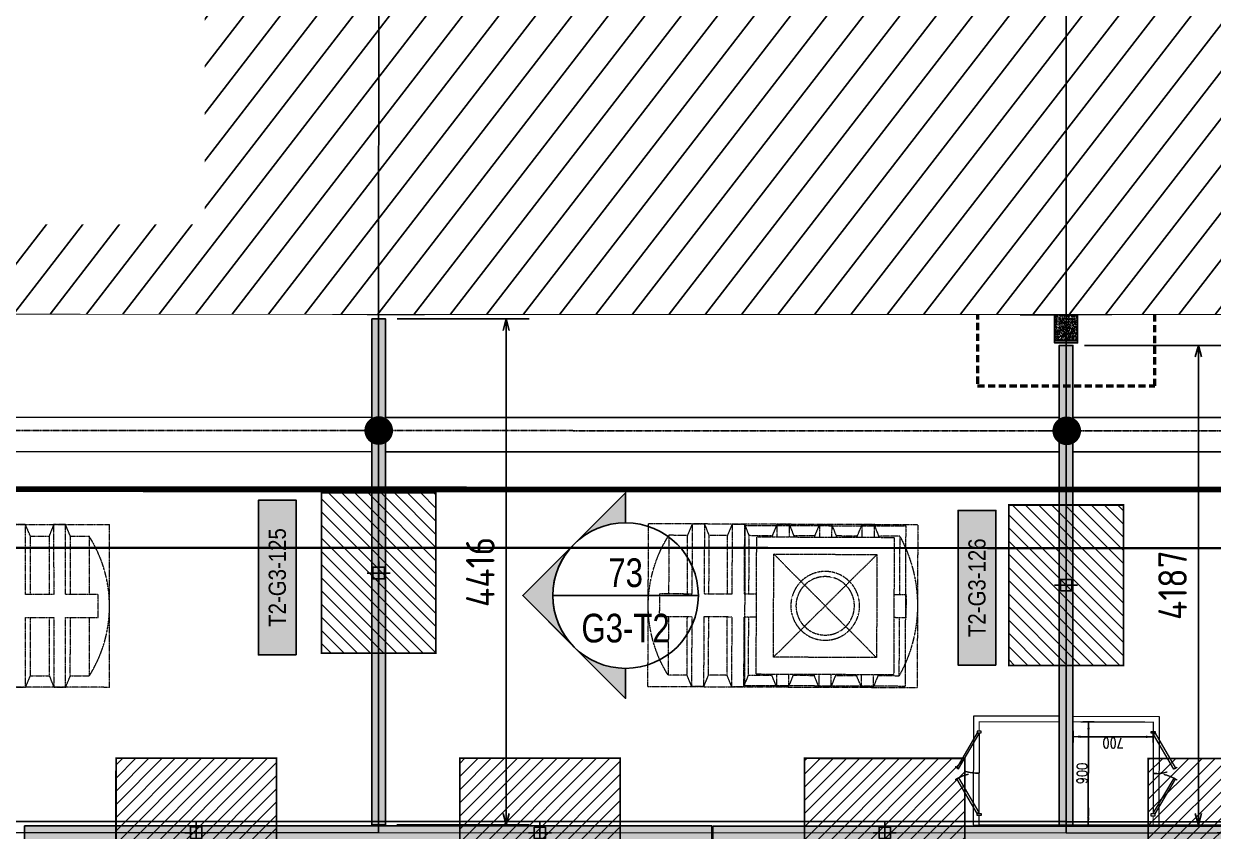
# Model space of a CAD drawing. Header units: centimetres. Extents: x -6122352 to 7132207, y -1694241 to 1947892.
# Drawn here: x 231325 to 241707, y -108475 to -101427 of the extents above; entities that cross this region are included whole.
import ezdxf
from ezdxf.enums import TextEntityAlignment as Align
from ezdxf.xclip import XClip

# ---------------------------------------------------------------- set-up
doc = ezdxf.new("R2010")
doc.units = ezdxf.units.CM
doc.header["$MEASUREMENT"] = 0
doc.header["$XCLIPFRAME"] = 2
doc.header["$PDMODE"] = 66
doc.header["$PDSIZE"] = 100
for name, pattern in [('DASHED2', [0.375, 0.25, -0.125]), ('HIDDEN', [0.375, 0.25, -0.125]), ('LTH-4G-M-XR-GROUND FLOOR PLAN$0$HIDDEN2', [0.1875, 0.125, -0.0625]), ('XR-AR-END-SETTING OUT PLAN$0$23261-XR-AR-SI-GF$0$HIDDEN', [0.375, 0.25, -0.125])]:
    doc.linetypes.add(name, pattern=pattern)
for name, color, linetype in [('00-MI-DIM', 7, 'Continuous'), ('23585-XR-AR-BOUNDARY WALLS AND SETBACKS$0$setback', 7, 'XR-AR-END-SETTING OUT PLAN$0$23261-XR-AR-SI-GF$0$HIDDEN'), ('@MI-FOOTINGS', 7, 'Continuous'), ('@MI-REF LAYER', 7, 'Continuous'), ('@MI-TYPE-02', 6, 'Continuous'), ('A-GLASS HATCH', 7, 'Continuous'), ('B_TH_6', 7, 'Continuous'), ('CTECH-Text 2.5mm', 2, 'Continuous'), ('PANEL-TAGS', 7, 'Continuous'), ('VD-WS-WATER TANK', 7, 'Continuous'), ('XR-AR-MID-SETTING OUT FOR MASTER$0$23585-XR-AR-MID-GROUND FLOOR$0$A-Flor-Strs', 1, 'Continuous'), ('XR-AR-MID-SETTING OUT FOR MASTER$0$23585-XR-AR-MID-GROUND FLOOR$0$GS-HATCH-FLOOR TILE', 251, 'Continuous')]:
    doc.layers.add(name, color=color, linetype=linetype)
doc.layers.add('08-Compound Wall-2', color=6, linetype='Continuous', lineweight=25, true_color=0xff00ff)
for name, color, linetype, lineweight in [('23585-XR-AR-DAMAC PLOT LIMITS$0$1-Mid units', 41, 'Continuous', 5), ('@ Foundations', 4, 'DASHED2', 50), ('A-ANNO-TEXT', 3, 'Continuous', 25), ('LTH-4G-M-XR-GROUND FLOOR PLAN$0$1717 X Water Tank Location_5B$0$00 Line 2', 6, 'Continuous', 13), ('XR-AR-MID-SETTING OUT FOR MASTER$0$23585-XR-AR-MID-GROUND FLOOR$0$$A-GLAZ-WNDO', 232, 'Continuous', 9), ('XR-AR-MID-SETTING OUT FOR MASTER$0$23585-XR-AR-MID-GROUND FLOOR$0$A-GLAZ-SILL', 8, 'Continuous', 5), ('XR-AR-MID-SETTING OUT FOR MASTER$0$23585-XR-AR-MID-GROUND FLOOR$0$A-GLAZ-WNDO', 232, 'Continuous', 9), ('XR-AR-MID-SETTING OUT FOR MASTER$0$23585-XR-AR-MID-GROUND FLOOR$0$A-WALL', 7, 'Continuous', 30), ('XR-AR-MID-SETTING OUT FOR MASTER$0$23585-XR-AR-MID-GROUND FLOOR$0$S-COLS', 51, 'Continuous', 40)]:
    doc.layers.add(name, color=color, linetype=linetype, lineweight=lineweight)
doc.layers.add('LTH-4G-M-XR-GROUND FLOOR PLAN$0$PDF_Geometry', color=7, linetype='Continuous', true_color=0xcccccc)
doc.styles.add('Arial Narrow', font='ARIALN.TTF', dxfattribs={"width": 0.95, "height": 500})
doc.styles.add('DIMTEXT', font='romans.shx', dxfattribs={"width": 0.8})
doc.styles.add('PANELTAG_STYLE', font='arial.ttf')
doc.styles.add('Schueco-BEMSTIL', font='isocpeur.ttf', dxfattribs={"width": 0.9})
doc.dimstyles.new('DIM-25', dxfattribs={"dimscale": 25, "dimtxt": 2.5, "dimasz": 2.5, "dimexe": 1.25, "dimexo": 0.625, "dimgap": 1, "dimtad": 1, "dimdec": 0, "dimdsep": 46, "dimtxsty": 'DIMTEXT', "dimblk": 'AROW', "dimcen": 2.5, "dimse1": 1, "dimse2": 1, "dimclrd": 1, "dimclre": 1, "dimclrt": 2, "dimadec": 0, "dimazin": 0, "dimtfac": 1, "dimtdec": 0, "dimtmove": 0, "dimatfit": 3, "dimfxl": 1, "dimarcsym": 0})
doc.dimstyles.new('MI- JWC-TXT-2.5 MM', dxfattribs={"dimscale": 1.5, "dimtxt": 2.5, "dimasz": 1, "dimexe": 2, "dimexo": 1, "dimgap": 1, "dimtad": 1, "dimdec": 0, "dimdsep": 46, "dimtxsty": 'Schueco-BEMSTIL', "dimblk": 'OPEN30', "dimcen": 0, "dimdle": 2, "dimclrd": 140, "dimclre": 8, "dimclrt": 40, "dimadec": 0, "dimazin": 2, "dimtfac": 1, "dimtdec": 0, "dimtix": 1, "dimtmove": 2, "dimatfit": 3, "dimldrblk": 'OPEN', "dimfxl": 2, "dimlwd": -1, "dimlwe": -1, "dimarcsym": 0})
pattern_1 = [(45, (0, 0), (-57.45242597140699, 57.45242597140699), [])]

# ---------------------------------------------------------------- blocks, each defined once
blk = doc.blocks.new('23585-XR-AR-BOUNDARY WALLS AND SETBACKS')
at = {"layer": '08-Compound Wall-2'}
blk.add_lwpolyline([(496590.0186582093, 2768988.284828479), (496607.6401258906, 2768972.138787266), (496613.7539693442, 2768978.811455831), (496617.8073715794, 2768983.235058272), (496621.8607700586, 2768987.658856611), (496625.9143717182, 2768992.082658424), (496629.9677715798, 2768996.506258272), (496634.0211700581, 2769000.930056612), (496638.0745700577, 2769005.353856611), (496644.1196554032, 2769011.951394015), (496626.4977833913, 2769028.096843217)], dxfattribs=at)
at = {"layer": '23585-XR-AR-BOUNDARY WALLS AND SETBACKS$0$setback', "ltscale": 40, "const_width": 0.05}
blk.add_lwpolyline([(496625.7121300897, 2769025.019131922), (496621.5590258625, 2769020.486725447), (496617.5056491076, 2769016.062950816), (496613.4522491083, 2769011.639150815), (496609.3988491075, 2769007.215350816), (496605.3454491081, 2769002.791550815), (496601.2920491073, 2768998.367750816), (496597.238851193, 2768993.944153091), (496593.0837953825, 2768989.409605141), (496607.4610767625, 2768976.236118012), (496611.6157803537, 2768980.77057498), (496615.6692474207, 2768985.194248177), (496619.7226017814, 2768989.617998366), (496623.7762515889, 2768994.041852726), (496627.8296474217, 2768998.465448176), (496631.8830017802, 2769002.889198367), (496635.9364017802, 2769007.312998367), (496640.0898518692, 2769011.846026562), (496625.7121300897, 2769025.019131922)], dxfattribs=at)
blk = doc.blocks.new('A$C9d9485f6')
at = {"layer": 'A-ANNO-TEXT', "rotation": 312.4881850805905}
blk.add_blockref('23585-XR-AR-BOUNDARY WALLS AND SETBACKS', (-2377088.534775567, -1504219.252137818), dxfattribs=at)
blk = doc.blocks.new('23585-XR-AR-DAMAC PLOT LIMITS')
at = {"layer": '23585-XR-AR-DAMAC PLOT LIMITS$0$1-Mid units', "color": 251, "true_color": 0x636466}
for points in [[(496634.0948999999, 2769000.862500001), (496616.3997, 2769017.076300001), (496620.4530999996, 2769021.5001), (496638.1482999995, 2769005.2863)], [(496630.0415000003, 2768996.4387), (496612.3463000003, 2769012.6525), (496616.3997, 2769017.076300001), (496634.0948999999, 2769000.862500001)], [(496625.9880999997, 2768992.0151), (496608.2928999998, 2769008.228700001), (496612.3463000003, 2769012.6525), (496630.0415000003, 2768996.4387)]]:
    blk.add_lwpolyline(points, close=True, dxfattribs=at)
blk = doc.blocks.new('A$Cf093b529')
at = {"layer": 'A-ANNO-TEXT'}
blk.add_blockref('23585-XR-AR-DAMAC PLOT LIMITS', (-495391.9901121984, -2768603.441896566), dxfattribs=at)
blk = doc.blocks.new('XR-AR-MID-SETTING OUT FOR MASTER$0$23585-XR-AR-MID-GROUND FLOOR$0$945-4P-1-101-GROUND FLOOR PLAN$0$XR-MIDDLE-GROUND FLOOR PLAN$0$A$C446944C1')
at = {"layer": 'XR-AR-MID-SETTING OUT FOR MASTER$0$23585-XR-AR-MID-GROUND FLOOR$0$A-GLAZ-SILL', "color": 252}
blk.add_line((-2.733431756496429e-07, -4.737777635455132e-05), (5.199999726377428, -4.737754352390766e-05), dxfattribs=at)
for points in [[(2.208076124545187, -0.02284434624016285), (2.208076124545187, -0.1242443462833762), (2.093846930889413, -0.07354434626176953), (2.208076124545187, -0.02284434624016285)], [(2.991923328721896, -0.02284434624016285), (2.991923328721896, -0.1242443462833762), (3.106152522144839, -0.07354434579610825), (2.991923328721896, -0.02284434624016285)]]:
    blk.add_lwpolyline(points, dxfattribs=at)
at = {"layer": 'XR-AR-MID-SETTING OUT FOR MASTER$0$23585-XR-AR-MID-GROUND FLOOR$0$A-GLAZ-WNDO', "color": 252}
for p, q in [((5.199999726610258, 0.2499526219908148), (-2.735760062932968e-07, 0.2499526222236454)), ((-2.735760062932968e-07, 0.2499526222236454), (-2.733431756496429e-07, -4.737777635455132e-05)), ((0.04999972670339048, 0.0999526223167777), (0.04999972647055984, 0.2499526219908148)), ((1.284999726805836, 0.2499526222236454), (1.284999726805836, 0.09995262185111642)), ((1.334999726619571, 0.09995262208394706), (1.334999726619571, 0.2499526222236454)), ((3.864999726880342, 0.0999526223167777), (3.864999726880342, 0.2499526224564761)), ((3.914999726694077, 0.2499526222236454), (3.914999726694077, 0.09995262185111642)), ((5.149999726563692, 0.09995262254960835), (5.149999726796523, 0.2499526222236454)), ((5.199999726610258, 0.2499526219908148), (5.199999726377428, -4.737754352390766e-05)), ((-2.733431756496429e-07, 0.09995262208394706), (2.599999726517126, 0.09995262185111642)), ((5.199999726610258, 0.0999526223167777), (2.599999726517126, 0.09995262185111642))]:
    blk.add_line(p, q, dxfattribs=at)
for points in [[(1.284999726805836, 0.1999526221770793), (0.04999972647055984, 0.1999526226427406)], [(3.914999726694077, 0.1999526221770793), (5.149999726796523, 0.1999526219442487)]]:
    blk.add_lwpolyline(points, dxfattribs=at)
for points in [[(1.224999726749957, 0.03995262226089835), (1.304999726824462, 0.03995262226089835), (1.304999726824462, 0.08995262207463384), (1.224999726517126, 0.08995262230746448)], [(2.51999972644262, 0.03995262226089835), (1.304999726824462, 0.03995262226089835), (1.304999726824462, 0.08995262207463384), (2.519999726675451, 0.08995262207463384)], [(2.599999726517126, 0.03995262226089835), (2.51999972644262, 0.03995262226089835), (2.519999726675451, 0.08995262207463384), (2.599999726517126, 0.08995262254029512)], [(2.599999726517126, 0.03995262226089835), (2.679999726591632, 0.03995262202806771), (2.679999726591632, 0.08995262254029512), (2.599999726517126, 0.08995262254029512)], [(2.679999726591632, 0.03995262202806771), (3.89499972644262, 0.039952622493729), (3.894999726675451, 0.08995262207463384), (2.679999726591632, 0.08995262254029512)], [(3.974999726749957, 0.039952622493729), (3.89499972644262, 0.039952622493729), (3.894999726675451, 0.08995262207463384), (3.974999726749957, 0.08995262230746448)]]:
    blk.add_lwpolyline(points, close=True, dxfattribs=at)
blk = doc.blocks.new('XR-AR-MID-SETTING OUT FOR MASTER$0$23585-XR-AR-MID-GROUND FLOOR$0$A$C08698786')
at = {"layer": 'XR-AR-MID-SETTING OUT FOR MASTER$0$23585-XR-AR-MID-GROUND FLOOR$0$S-COLS', "color": 252, "lineweight": 30}
for points in [[(5900, 19472.65428233147), (5899.999999761581, 18772.65428209305), (6100, 18772.65428209305), (6099.999999761581, 19472.65428209305)], [(-100.1414103507996, 18727.55777406693), (-100.141410112381, 17727.55777406693), (99.85858964920044, 17727.55777430534), (99.85858988761902, 18727.55777430534)]]:
    blk.add_lwpolyline(points, close=True, dxfattribs=at)
blk = doc.blocks.new('XR-AR-MID-SETTING OUT FOR MASTER')
h = blk.add_hatch()
h.set_pattern_fill('AR-CONC', color=8, scale=0.2, angle=90)
h.set_pattern_definition([(140, (-1262400.083953284, -115249.5658790822), (3.187817107780619, 36.4369337992008), [3.81, -41.91]), (85.00000000000001, (-1262400.083953284, -115249.5658790822), (-38.21136904780703, -7.048684284993866), [3.048, -33.528116834]), (190.4514447, (-1262399.818302584, -115246.5294776823), (-35.02355038243902, 29.38824941807066), [3.23800176, -35.61804892]), (136.1842, (-1262410.243953284, -115249.5658790822), (8.408465586545434, 54.21580817842599), [5.714999999999996, -62.86499999999997]), (186.63555761, (-1262409.543253284, -115245.0478990822), (-49.48522491954431, 47.48082681030061), [4.857004628, -53.427121632]), (81.18415117, (-1262410.243953284, -115249.5658790822), (-49.48522491710654, 47.48082681299541), [4.571993414, -50.291946384]), (111, (-1262407.703953284, -115244.4858790822), (20.45303963741753, 30.3228782538265), [3.81, -41.91]), (56.00000000000004, (-1262407.703953284, -115244.4858790822), (-36.83759322446385, 12.36040566952942), [3.048, -33.528]), (161.451445, (-1262405.999533304, -115241.9589725622), (-16.38455377718105, 42.68328385574323), [3.23800176, -35.61798752]), (127.5, (-1262400.083953284, -115249.5658790822), (-16.91100777463062, 0.6177206501183644), [0, -33.1216, 0, -34.036, 0, -33.655]), (97.49999999999996, (-1262400.083953284, -115249.5658790822), (-20.0361149636239, 13.36393250206115), [0, -19.4056, 0, -32.3596, 0, -12.827]), (57.49999999999999, (-1262400.083953284, -115260.8942790822), (1.14574879853469, 27.11811903337428), [0, -12.69999999999999, 0, -39.62399999999997, 0, -52.57799999999997]), (47.5, (-1262400.083953284, -115265.9742790822), (-5.085298206666605, 29.62583627720361), [0, -16.51, 0, -26.3144, 0, -37.338])])
h.paths.add_polyline_path([(5999.999541923382, 19702.65428161621), (5900.000002175548, 19702.65428161621), (5900.000002175548, 19472.75295772805), (5999.999541923382, 19472.75295772805)])
h.paths.add_polyline_path([(6100.000002175548, 19702.65428161621), (5999.999541923382, 19702.65428161621), (5999.999541923382, 19472.75295772805), (6100.000002175548, 19472.75295772805)])
for points in [[(6100.000002175548, 19702.65428161621), (6100.000002175548, 19722.65428161621), (5900.000002175548, 19722.65428161621), (5900.000002175548, 19702.65428161621)], [(5900.000002175548, 19472.65428161621), (5900.000002175548, 19702.65428161621), (6100.000002175548, 19702.65428161621), (6100.000002175548, 19472.75295772808)]]:
    blk.add_lwpolyline(points)
at = {"layer": 'XR-AR-MID-SETTING OUT FOR MASTER$0$23585-XR-AR-MID-GROUND FLOOR$0$A-Flor-Strs', "color": 8}
for p, q in [((60.05534254956096, 20672.92354680672), (5940.045863168596, 20672.65234583314)), ((60.04151019822535, 20372.92400187173), (5940.031380742199, 20372.65280095958))]:
    blk.add_line(p, q, dxfattribs=at)
at = {"layer": 'XR-AR-MID-SETTING OUT FOR MASTER$0$23585-XR-AR-MID-GROUND FLOOR$0$A-WALL', "color": 8}
for points in [[(99.99999931454659, 19472.65428209305), (-99.99999925494194, 19472.65428256989), (-99.998236566782, 5500.00000667572), (100.0017631351948, 5500.000006198883), (99.9995484650135, 8850.141927242279), (1100.048611491919, 8850.10940027237), (1100.048611015081, 8950.109399795532), (100.03925588727, 8950.072475910187), (100.0088088810444, 10949.9982419014), (2099.951952844858, 10949.99824142456), (2099.998660355806, 9950.143901348114), (2199.988806992769, 9950.143900871277), (2200.057162195444, 11149.97698402405), (2100.075846284628, 11149.97698354721), (2100.039519578218, 11049.97698402405), (100.0088088810444, 11049.99824142456)], [(100.0000008046627, 19472.65428304672), (400.0004432499409, 19472.65428209305), (400.0004433095455, 19222.70159435272), (99.99999997019768, 19222.70159482956)], [(5899.999999791384, 19472.65428161621), (6099.999999731779, 19472.65428209305), (6100.001724034548, 5500.167464256287), (5900.001724511385, 5500.167624473572), (5900.00086197257, 14852.65960931778), (5500.076263397932, 14852.66031265259), (5500.0762629807, 14952.66031169891), (5900.000431150198, 14952.65961027145)], [(5600.000443965197, 19472.65428209305), (5899.999999791384, 19472.65428161621), (5899.999999850988, 19222.65428209305), (5600.000443309546, 19222.70159482956)]]:
    blk.add_lwpolyline(points, close=True, dxfattribs=at)
at = {"layer": 'XR-AR-MID-SETTING OUT FOR MASTER$0$23585-XR-AR-MID-GROUND FLOOR$0$$A-GLAZ-WNDO', "color": 8, "xscale": -1000, "yscale": 1000, "zscale": 1000}
blk.add_blockref('XR-AR-MID-SETTING OUT FOR MASTER$0$23585-XR-AR-MID-GROUND FLOOR$0$945-4P-1-101-GROUND FLOOR PLAN$0$XR-MIDDLE-GROUND FLOOR PLAN$0$A$C446944C1', (5600.000170022249, 19222.70166015625), dxfattribs=at)
at = {"layer": 'XR-AR-MID-SETTING OUT FOR MASTER$0$23585-XR-AR-MID-GROUND FLOOR$0$GS-HATCH-FLOOR TILE', "color": 8}
blk.add_blockref('XR-AR-MID-SETTING OUT FOR MASTER$0$23585-XR-AR-MID-GROUND FLOOR$0$A$C08698786', (-1.490116119384766e-07, 0), dxfattribs=at)
blk = doc.blocks.new('MID UNIT')
at = {"xscale": 0.001, "yscale": 0.001, "zscale": 0.001}
blk.add_blockref('XR-AR-MID-SETTING OUT FOR MASTER', (0, 0), dxfattribs=at)
blk = doc.blocks.new('TH_6')
blk.add_blockref('MID UNIT', (495802.3053798428, 2769163.996563952))
at = {"xscale": -1}
blk.add_blockref('MID UNIT', (495814.3053798475, 2769163.996563952), dxfattribs=at)
blk.add_blockref('MID UNIT', (495814.3053798467, 2769163.996563952))
blk = doc.blocks.new('A$Ce2a03a74')
at = {"layer": 'B_TH_6', "xscale": 999.9914829579993, "yscale": 999.9914829579993, "zscale": 999.9914829579993}
blk.add_blockref('TH_6', (-495790404.5228079, -2769140733.343811), dxfattribs=at)
blk = doc.blocks.new('23585-XR-AR-MALDIVE-2$0$TH_6')
at = {"ltscale": 10, "xscale": 0.00100002623446598, "yscale": 0.00100002623446598, "zscale": 0.00100002623446598}
blk.add_blockref('A$Ce2a03a74', (495794.6272259735, 2769164.318430193), dxfattribs=at)
at = {"layer": '@ Foundations', "linetype": 'DASHED2', "ltscale": 0.25}
for points in [[(495807.5303812214, 2769182.044500354), (495809.0803812214, 2769182.044500354), (495809.0803812214, 2769184.094500354), (495807.5303812214, 2769184.094500354)], [(495813.2804812214, 2769181.049414167), (495815.3304812214, 2769181.049414167), (495815.3304812214, 2769183.399414167), (495813.2804812214, 2769183.399414167)]]:
    blk.add_lwpolyline(points, close=True, dxfattribs=at)
blk = doc.blocks.new('AROW')
at = {"color": 1, "ltscale": 100}
for p, q in [((0, 0), (-3, 0)), ((-1.455191522836685e-11, -1), (-1.455191522836685e-11, 1))]:
    blk.add_line(p, q, dxfattribs=at)
blk.add_solid([(-1.279999999998836, 0.2133333333331393), (-1.279999999998836, -0.2133333333331393), (0, 0)], dxfattribs=at)
blk = doc.blocks.new('*D424')
at = {"layer": 'CTECH-Text 2.5mm', "color": 8, "lineweight": -2, "ltscale": 10, "transparency": 16777216}
blk.add_line((0.8245945251717253, -0.1346448104515323), (0.02459452517172529, -0.1346448104515323), dxfattribs=at)
at = {"layer": 'Defpoints', "color": 0, "ltscale": 10, "transparency": 16777216}
for p in [(-0.02540547482827471, -4.440892098500626e-16), (0.8745945251717253, -4.440892098500626e-16), (-0.02540547482827472, -0.1346448104515323)]:
    blk.add_point(p, dxfattribs=at)
at = {"layer": 'CTECH-Text 2.5mm', "color": 8, "lineweight": -2, "ltscale": 10, "transparency": 16777216, "xscale": 0.05, "yscale": 0.05, "zscale": 0.05, "rotation": 180}
blk.add_blockref('AROW', (-0.02540547482827472, -0.1346448104515323), dxfattribs=at)
at = {"layer": 'CTECH-Text 2.5mm', "color": 8, "lineweight": -2, "ltscale": 10, "transparency": 16777216, "xscale": 0.05, "yscale": 0.05, "zscale": 0.05}
blk.add_blockref('AROW', (0.8745945251717253, -0.1346448104515323), dxfattribs=at)
at = {"layer": 'CTECH-Text 2.5mm', "color": 8, "ltscale": 10, "transparency": 16777216, "insert": (0.4245945251717253, -0.07964481045153232), "char_height": 0.09, "attachment_point": 5, "style": 'DIMTEXT'}
blk.add_mtext('900', dxfattribs=at)
blk = doc.blocks.new('*D423')
at = {"layer": 'CTECH-Text 2.5mm', "color": 8, "lineweight": -2, "ltscale": 10, "transparency": 16777216}
blk.add_line((0.7458974683694629, -0.05000000000000048), (0.745897468369463, -0.6500000000000008), dxfattribs=at)
at = {"layer": 'Defpoints', "color": 0, "ltscale": 10, "transparency": 16777216}
for p in [(0.8745945251717258, -4.440892098500628e-16), (0.745897468369463, -0.7000000000000008), (0.8745945278484509, -0.7000000000000007)]:
    blk.add_point(p, dxfattribs=at)
at = {"layer": 'CTECH-Text 2.5mm', "color": 8, "lineweight": -2, "ltscale": 10, "transparency": 16777216, "xscale": 0.05, "yscale": 0.05, "zscale": 0.05}
for p, rotation in [((0.7458974683694629, -4.647852750491067e-16), 90), ((0.745897468369463, -0.7000000000000008), 270)]:
    blk.add_blockref('AROW', p, dxfattribs=dict(at, rotation=rotation))
at = {"layer": 'CTECH-Text 2.5mm', "color": 8, "ltscale": 10, "transparency": 16777216, "insert": (0.6908974683694628, -0.3500000000000008), "char_height": 0.09, "attachment_point": 5, "rotation": 90, "style": 'DIMTEXT'}
blk.add_mtext('700', dxfattribs=at)
blk = doc.blocks.new('WT')
at = {"layer": 'VD-WS-WATER TANK', "color": 8, "linetype": 'HIDDEN', "lineweight": 5}
for p, q in [((-1544.628465470625, 709.6584162400104), (-1544.628465470625, -710.3415837597568)), ((-1544.628465470625, 709.6584162400104), (805.3742911103182, 709.6584162400104)), ((805.3742911103182, -710.3415837599896), (805.3742911103182, 709.6584162400104)), ((-1205.197479922557, 610), (-1368.584841941483, 609.6917219583411)), ((-1367.616602353984, 100.7170481621288), (-1368.584841941483, 609.6917219583411)), ((-853.8209368987009, 609.9999999995343), (-1019.529137560632, 609.6873430171981)), ((-462.4613206691574, 609.9999999997672), (-670.4740313610528, 609.9999999997672)), ((-92.2536644951906, 609.9999999997672), (-279.1144151315093, 609.9999999997672)), ((277.9539916787762, 609.9999999997672), (91.09390626149252, 609.6474338008557)), ((645.8408009468112, 609.9999999997672), (461.3015541732311, 609.6518127417658)), ((646.8096269820817, 100.7170481618959), (645.8408009468112, 609.9999999997672)), ((-1366.263995035551, -610.3082780416589), (-1367.232107905904, -101.4002156818751)), ((648.161647852743, -610.0000000002328), (647.1941214301623, -101.4002156816423)), ((-1202.876633016858, -610.0000000002328), (-1366.263995035551, -610.3082780416589)), ((-853.8209368984681, -610.0000000002328), (-1017.208298916928, -610.3082780416589)), ((-462.4613206691574, -610), (-668.1531844553538, -610)), ((-92.2536644951906, -610.0000000002328), (-276.7935682260431, -610.0000000002328)), ((277.9539916787762, -610.0000000002328), (93.4147449049633, -610.3481872582342)), ((648.161647852743, -610.0000000002328), (463.6224010786973, -610.3481872582342)), ((805.3742911103182, -710.3415837599896), (-1544.628465470625, -710.3415837597568))]:
    blk.add_line(p, q, dxfattribs=at)
at = {"layer": 'VD-WS-WATER TANK', "color": 8, "linetype": 'HIDDEN', "lineweight": 5, "ltscale": 0.2}
for p, q in [((-450.0018297319766, 450.0018297312781, 1.058825682041061), (449.9999999995343, -449.9999999997672, -1)), ((449.9999999995343, 449.9999999993015), (-450.0000000004657, -450.0000000002328, 1.000000000007276))]:
    blk.add_line(p, q, dxfattribs=at)
at = {"layer": 'VD-WS-WATER TANK', "color": 8, "linetype": 'HIDDEN', "lineweight": 5}
for points in [[(-1057.987290713005, 100.7170481625944), (-1058.984124873765, 709.6584162407089), (-1161.101388717303, 709.6584162407089), (-1202.876633016625, 610.0000000006985), (-1202.876633016858, 100.7170481625944)], [(-1161.101388717303, 709.6584162407089), (-1161.10138871707, 100.7170481625944)], [(-1018.560901444405, 100.7170481623616), (-1019.529727479443, 610.0000000004657), (-1058.984124873765, 709.6584162407089)], [(-708.9315945943817, 100.7170481623616), (-709.928428754909, 709.6584162404761), (-812.04569259868, 709.6584162404761), (-853.8209368987009, 610.0000000002328), (-853.8209368982352, 100.7170481628273)], [(-812.04569259868, 709.6584162404761), (-812.04569259868, 100.7170481623616)], [(-669.5052053260151, 100.7170481623616), (-670.4740313610528, 610.0000000002328), (-709.928428754909, 709.6584162404761)], [(-318.3893022132106, 599.9999999993015), (-318.5688125255983, 709.6584162404761), (-420.6860763693694, 709.6584162404761), (-462.4613206691574, 610.0000000004657), (-462.4613206691574, 599.9999999997672)], [(-420.6860763693694, 709.6584162404761), (-420.6860763693694, 599.9999999997672)], [(-279.0953917962033, 599.9999999997672), (-279.1144151315093, 610.0000000004657), (-318.5688125255983, 709.6584162404761)], [(51.81901098834351, 599.9999999995343), (51.63884364836849, 709.6584162402432), (-50.47842019540258, 709.6584162407089), (-92.25366449495777, 610), (-92.2536644951906, 600)], [(-50.47842019540258, 709.6584162407089), (-50.47842019563541, 599.9999999997672)], [(91.11226437753066, 599.9999999995343), (91.09324104245752, 610.0000000002328), (51.63884364836849, 709.6584162402432)], [(422.026010134723, 599.9999999997672), (421.8464998223353, 709.6584162404761), (319.7292359783314, 709.6584162407089), (277.9539916787762, 610.0000000002328), (277.9539916787762, 599.9999999995343)], [(319.7292359783314, 709.6584162407089), (319.7292359785642, 600.0000000002328)], [(461.3199205512647, 600), (461.3008972161915, 610), (421.8464998223353, 709.6584162404761)], [(-1161.10138871707, 100.7170481625944), (-1444.626510607777, 100.7170481625944), (-1444.626510607777, -101.4002156811766), (-1161.10138871707, -101.4002156814095)], [(-812.04569259868, 100.7170481623616), (-1057.987290713005, 100.7170481625944)], [(-600.0000000002328, 100.7170481623616), (-708.9315945943817, 100.7170481623616)], [(599.9999999997672, -101.4002156811766), (705.3734893924557, -101.4002156811766), (705.3734893924557, 100.7170481625944), (599.9999999997672, 100.7170481625944)], [(-1202.876633016858, -101.4002156814095), (-1202.876633016858, -609.9999999995343), (-1161.101388717303, -710.3415837595239), (-1056.663277968066, -710.3415837592911), (-1017.208880573744, -610), (-1018.176406996092, -101.4002156811766)], [(-1161.10138871707, -101.4002156814095), (-1161.101388717303, -710.3415837595239)], [(-1056.663277968066, -710.3415837592911), (-1057.659002496395, -101.4002156809438)], [(-1057.659002496395, -101.4002156809438), (-812.0456925984472, -101.4002156811766)], [(-853.8209368984681, -101.4002156809438), (-853.8209368984681, -609.9999999995343), (-812.04569259868, -710.3415837595239), (-707.6075818496756, -710.3415837595239), (-668.1531844551209, -610), (-669.1207108779345, -101.4002156809438)], [(-812.0456925984472, -101.4002156811766), (-812.04569259868, -710.3415837595239)], [(-707.6075818496756, -710.3415837595239), (-708.6033063777722, -101.4002156809438)], [(-708.6033063777722, -101.4002156809438), (-600.0000000006985, -101.4002156814095)], [(-462.4613206689246, -600.0000000002328), (-462.4613206689246, -609.9999999997672), (-420.6860763693694, -710.3415837595239), (-316.2479656198993, -710.3415837590583), (-276.7935682255775, -609.9999999997672), (-276.8125915611163, -600.0000000002328)], [(-420.6860763693694, -600.0000000004657), (-420.6860763693694, -710.3415837595239)], [(-316.2479656198993, -710.3415837590583), (-316.428393206792, -600)], [(-92.25366449495777, -600.0000000004657), (-92.25366449495777, -609.9999999997672), (-50.47842019516975, -710.3415837592911), (53.95969055383466, -710.3415837592911), (93.41408794769086, -609.9999999997672), (93.39506461261772, -600.0000000004657)], [(-50.47842019540258, -600.0000000002328), (-50.47842019516975, -710.3415837592911)], [(53.95969055383466, -710.3415837592911), (53.7786999901291, -600.0000000004657)], [(277.9539916787762, -600.0000000004657), (277.9539916787762, -610), (319.7292359785642, -710.3415837592911), (424.1673467275687, -710.3415837592911), (463.6217441216577, -609.9999999997672), (463.6027207863517, -600.0000000002328)], [(319.7292359783314, -600.0000000004657), (319.7292359785642, -710.3415837592911)], [(424.1673467275687, -710.3415837592911), (423.9869191413745, -600.0000000002328)]]:
    blk.add_lwpolyline(points, dxfattribs=at)
at = {"layer": 'VD-WS-WATER TANK', "color": 8, "linetype": 'HIDDEN', "lineweight": 5, "ltscale": 0.2}
for points in [[(-699.9999999995343, -699.9999999995343), (700.0000000002328, -700), (699.9999999997672, 700), (-700, 700.0000000002328)], [(-600.0000000004657, -600.0000000004657), (599.9999999995343, -600.0000000011642), (599.9999999995343, 599.9999999995343), (-600.0000000002328, 599.9999999990687)], [(-450.0000000002328, -450.0000000002328), (449.9999999997672, -450.0000000004657), (449.9999999995343, 449.9999999993015), (-450.0000000004657, 450)]]:
    blk.add_lwpolyline(points, close=True, dxfattribs=at)
at = {"layer": 'VD-WS-WATER TANK', "color": 8, "linetype": 'HIDDEN', "lineweight": 5}
for radius in [299.9999999999999, 254.9999999999999]:
    blk.add_circle((0, 2.328306436538696e-10), radius, dxfattribs=at)
for centre, radius, start, end in [((-406.0936178530101, 1.520493773277849), 1138.534847617149, 147.7123555648303, 212.5056355353665), ((-448.5880362042226, -2.084176184376702), 1253.962327314667, 331.0008973028165, 29.21709379940886)]:
    blk.add_arc(centre, radius, start, end, dxfattribs=at)
blk = doc.blocks.new('_Dot')
at = {"color": 0, "linetype": 'ByBlock', "lineweight": -2}
blk.add_line((-0.5, 0), (-1, 0), dxfattribs=at)
at = {"color": 0, "linetype": 'ByBlock', "const_width": 0.5}
blk.add_lwpolyline([(-0.25, 0, 1), (0.25, 0, 1)], format="xyb", close=True, dxfattribs=at)
blk = doc.blocks.new('_Open30')
at = {"color": 0, "linetype": 'ByBlock', "lineweight": -2}
for p, q in [((-1, 0.26794919), (0, 0)), ((0, 0), (-1, -0.26794919)), ((0, 0), (-1, 0))]:
    blk.add_line(p, q, dxfattribs=at)
blk = doc.blocks.new('*D1214')
at = {"layer": '@MI-TYPE-02', "color": 8, "transparency": 16777216}
for p, q in [((24160.70220916655, 4482.313252945432), (25312.46624109292, 4482.313252945432)), ((24159.88257492611, 66.1149438892899), (25312.46624109292, 66.1149438892901))]:
    blk.add_line(p, q, dxfattribs=at)
at = {"layer": '@MI-TYPE-02', "color": 140, "transparency": 16777216}
blk.add_line((25112.46624109292, 166.1149438892901), (25112.46624109292, 4382.313252945432), dxfattribs=at)
at = {"layer": 'Defpoints', "color": 0, "transparency": 16777216}
for p in [(24060.70220916655, 4482.313252945432), (25112.46624109292, 4482.313252945432), (24059.88257492611, 66.11494388928989)]:
    blk.add_point(p, dxfattribs=at)
at = {"layer": '@MI-TYPE-02', "color": 140, "transparency": 16777216, "xscale": 100, "yscale": 100, "zscale": 100}
for p, rotation in [((25112.46624109292, 4482.313252945432), 90), ((25112.46624109292, 66.11494388929005), 270)]:
    blk.add_blockref('_Open30', p, dxfattribs=dict(at, rotation=rotation))
at = {"layer": '@MI-TYPE-02', "color": 40, "transparency": 16777216, "insert": (24887.46624109291, 2274.214098417354), "char_height": 250, "attachment_point": 5, "rotation": 90, "style": 'Schueco-BEMSTIL'}
blk.add_mtext('4416', dxfattribs=at)
blk = doc.blocks.new('_Open')
at = {"color": 0, "linetype": 'ByBlock', "lineweight": -2}
for p, q in [((-1, 0.1666666666666667), (0, 0)), ((-1, -0.1666666666666667), (0, 0)), ((0, 0), (-1, 0))]:
    blk.add_line(p, q, dxfattribs=at)
blk = doc.blocks.new('*D1207')
at = {"layer": '@MI-TYPE-02', "color": 8, "transparency": 16777216}
for p, q in [((30160.61105563825, 4252.240513279599), (31354.79808368244, 4252.2405132796)), ((30159.88694913006, 65.0830732135219), (31354.79808368244, 65.08307321352208))]:
    blk.add_line(p, q, dxfattribs=at)
at = {"layer": '@MI-TYPE-02', "color": 140, "transparency": 16777216}
blk.add_line((31154.79808368244, 165.0830732135221), (31154.79808368244, 4152.2405132796), dxfattribs=at)
at = {"layer": 'Defpoints', "color": 0, "transparency": 16777216}
for p in [(30060.61105563825, 4252.240513279599), (31154.79808368244, 4252.2405132796), (30059.88694913006, 65.08307321352189)]:
    blk.add_point(p, dxfattribs=at)
at = {"layer": '@MI-TYPE-02', "color": 140, "transparency": 16777216, "xscale": 100, "yscale": 100, "zscale": 100}
for p, rotation in [((31154.79808368244, 4252.2405132796), 90), ((31154.79808368244, 65.08307321352206), 270)]:
    blk.add_blockref('_Open30', p, dxfattribs=dict(at, rotation=rotation))
at = {"layer": '@MI-TYPE-02', "color": 40, "transparency": 16777216, "insert": (30929.79808368244, 2158.661793246552), "char_height": 250, "attachment_point": 5, "rotation": 90, "style": 'Schueco-BEMSTIL'}
blk.add_mtext('4187', dxfattribs=at)
blk = doc.blocks.new('T2-SINGLE FOOTING')
at = {"layer": '@MI-FOOTINGS', "transparency": 33554679}
h = blk.add_hatch(dxfattribs=at)
h.set_pattern_fill('ANSI31', color=8, scale=650)
h.set_pattern_definition(pattern_1)
h.paths.add_polyline_path([(-700, 500), (700, 500), (700, -500), (-700, -500)])
at = {"layer": '@MI-FOOTINGS', "color": 62, "const_width": 15}
blk.add_lwpolyline([(-700, 500), (700, 500), (700, -500), (-700, -500)], close=True, dxfattribs=at)
at = {"layer": '@MI-FOOTINGS', "color": 30}
blk.add_point((0, 0), dxfattribs=at)
blk = doc.blocks.new('T2-FOOTING PLAN')
at = {"layer": '@MI-FOOTINGS', "transparency": 33554679}
h = blk.add_hatch(dxfattribs=at)
h.set_pattern_fill('ANSI31', color=8, scale=650)
h.set_pattern_definition(pattern_1)
h.paths.add_polyline_path([(-700, 650), (700, 650), (700, -650), (-700, -650)])
at = {"layer": '@MI-FOOTINGS', "color": 160, "true_color": 0x3340f0, "const_width": 15}
blk.add_lwpolyline([(-700, 650), (700, 650), (700, -650), (-700, -650)], close=True, dxfattribs=at)
at = {"layer": '@MI-FOOTINGS', "color": 30}
blk.add_point((0, 0), dxfattribs=at)
blk = doc.blocks.new('*U2657')
at = {"layer": '@MI-TYPE-02'}
h = blk.add_hatch(color=256, dxfattribs=at)
h.dxf.hatch_style = 1
h.paths.add_polyline_path([(-24108.23017512524, 61.64912541231024), (-18108.29538100964, 61.71575392220984), (-18107.86908992304, -58.28348889169865), (-24107.80388403864, -58.35011740159825)])
h = blk.add_hatch(color=256, dxfattribs=at)
h.dxf.hatch_style = 1
h.paths.add_polyline_path([(-18098.20590754895, 60.79069317685207), (-12098.27111343323, 60.85732168675167), (-12097.8448223467, -59.14192112715682), (-18097.77961646236, -59.20854963705642)])
for points in [[(-24108.23017512524, 61.64912541231024), (-18108.29538100964, 61.71575392220984), (-18107.86908992304, -58.28348889169865), (-24107.80388403864, -58.35011740159825)], [(-18098.20590754895, 60.79069317685207), (-12098.27111343323, 60.85732168675167), (-12097.8448223467, -59.14192112715682), (-18097.77961646236, -59.20854963705642)]]:
    blk.add_lwpolyline(points, close=True, dxfattribs=at)
at = {"layer": '@MI-FOOTINGS', "rotation": 359.9898439714545}
for p in [(-22608.05827921763, 3.202854984701844), (-19608.05832634727, 2.67108657641802), (-16598.03401164128, 2.34442274927278), (-13598.03405877092, 1.812654340988956)]:
    blk.add_blockref('T2-FOOTING PLAN', p, dxfattribs=at)
blk = doc.blocks.new('*U1871')
h = blk.add_hatch(color=94)
edge = h.paths.add_edge_path()
edge.add_line((-5.853590386044781e-15, -6.350000000000011), (-3.839567134987508e-15, -8.98025612106916))
edge.add_line((-3.839567134987508e-15, -8.98025612106916), (-8.98025612106916, -1.4210854715202e-14))
edge.add_line((-8.98025612106916, -1.364422505680946e-14), (-1.243449787580175e-14, 8.980256121069147))
edge.add_line((-1.308023176029987e-14, 8.980256121069147), (-6.554262137165959e-15, 6.349999999999988))
edge.add_arc((-2.326472348102011e-15, -1.154631945610163e-14), 6.35, 90.00000000000004, 269.9999999999999)
at = {"color": 94}
blk.add_line((-6.35, -5.639932965095795e-15), (6.35, -1.127986593019159e-14), dxfattribs=at)
for points in [[(-5.853590386044781e-15, -6.350000000000011), (-3.839567134987508e-15, -8.98025612106916), (-8.98025612106916, -1.364422505680946e-14), (-1.308023176029987e-14, 8.980256121069147), (-6.554262137165959e-15, 6.349999999999988, 0.9999999999999994)], [(-4.490128060534579, 4.490128060534578, 0.4142135623730951), (-4.490128060534578, -4.49012806053458), (-8.98025612106916, -1.236372533598709e-15), (-4.490128060534585, 4.490128060534578)]]:
    blk.add_lwpolyline(points, format="xyb", close=True)
blk.add_circle((-1.409983241273949e-15, -5.639932965095795e-15), 6.35, dxfattribs=at)
at = {"style": 'Arial Narrow', "width": 0.95, "flags": 8}
blk.add_attdef('VIEWNUMBER', text='', height=2.5, dxfattribs=at).set_placement((-1.409983241273949e-15, -5.639932965095795e-15), align=Align.BOTTOM_CENTER)
blk.add_attdef('SHEETNUMBER', text='', height=2.5, dxfattribs=at).set_placement((-1.409983241273949e-15, -1.587500000000005), align=Align.TOP_CENTER)
blk = doc.blocks.new('PANELTAG')
at = {"layer": 'PANEL-TAGS', "color": 1}
blk.add_lwpolyline([(-13.49999999999989, -3.300000000000182), (13.50000000000011, -3.300000000000182), (13.50000000000011, 3.299999999999727), (-13.49999999999989, 3.299999999999727)], close=True, dxfattribs=at)
at = {"layer": 'PANEL-TAGS', "color": 40, "true_color": 0xffd700}
blk.add_solid([(-13.49999999999989, -3.300000000000182), (13.50000000000011, -3.300000000000182), (-13.49999999999989, 3.299999999999727), (13.50000000000011, 3.299999999999727)], dxfattribs=at)
at = {"layer": 'PANEL-TAGS', "color": 5, "style": 'PANELTAG_STYLE', "width": 0.85}
blk.add_attdef('TAGNO', text='', height=3, dxfattribs=at).set_placement((1.13686837721616e-13, -4.547473508864641e-13), align=Align.MIDDLE)
blk = doc.blocks.new('M3 REF WITH TABLES')
at = {"color": 1, "const_width": 0.02}
blk.add_lwpolyline([(186.7429169366951, 168.3283613966778), (183.2349088332849, 168.1327095185407), (160.0442689049523, 142.8239273265935), (158.0518294895883, 144.6519943843596), (160.0442689049523, 142.8239273265935), (150.4209960686858, 132.3217024235055), (150.3091732523171, 128.5521668423899)], dxfattribs=at)
blk = doc.blocks.new('A$C3dfd7553')
at = {"layer": 'LTH-4G-M-XR-GROUND FLOOR PLAN$0$1717 X Water Tank Location_5B$0$00 Line 2', "color": 8, "linetype": 'Continuous', "elevation": -5.961404628470183e-10}
blk.add_lwpolyline([(0.05625000142252747, -0.700000001154433, 0.01, 0.01, 0), (-0.02540547482827471, -0.7000000014647962, 0.01, 0.01, 0), (-0.02540547482827471, -4.440892098500626e-16, 0.01, 0.01, 0), (0.8745945251717253, -4.440892098500626e-16, 0.01, 0.01, 0), (0.8745945251717253, -0.7000000000000005, 0.01, 0.01, 0), (0.7937499990198317, -0.7000000003091413, 0, 0, 0)], format="xyseb", dxfattribs=at)
at = {"layer": 'LTH-4G-M-XR-GROUND FLOOR PLAN$0$PDF_Geometry', "color": 8, "lineweight": 5, "elevation": -5.961404628470183e-10}
for points in [[(-0.02540547482827471, -0.7500000016548443), (-0.02540547482827471, -4.440892098500626e-16), (0.9245945251717254, -4.440892098500626e-16), (0.9245945251717254, -0.7499999998087883), (-0.02540547482827471, -0.7500000015625269)], [(0.7765624990198317, -0.7000000000727601), (0.07343750142252746, -0.700000001128647)]]:
    blk.add_lwpolyline(points, dxfattribs=at)
for points in [[(0.07343750142252746, -0.7171875012014066), (0.07343750142252746, -0.6812500012014066), (0.05625000142252747, -0.6812500012014066), (0.05625000142252747, -0.7171875012014066)], [(0.376624831931947, -0.8951878049197844), (0.385999831931947, -0.8795628049197844), (0.08281250142252745, -0.7015625012014066), (0.07343750142252746, -0.7171875012014066)], [(0.4733751685104121, -0.8951878049197844), (0.4640001685104121, -0.8795628049197844), (0.7671874990198316, -0.7015625012013483), (0.7765624990198317, -0.7171875012013483)], [(0.7765624990198317, -0.7171875012013483), (0.7765624990198317, -0.6812500012013484), (0.7937499990198317, -0.6812500012013484), (0.7937499990198317, -0.7171875012013483)]]:
    blk.add_lwpolyline(points, close=True, dxfattribs=at)
at = {"layer": 'LTH-4G-M-XR-GROUND FLOOR PLAN$0$PDF_Geometry', "color": 8, "linetype": 'LTH-4G-M-XR-GROUND FLOOR PLAN$0$HIDDEN2', "lineweight": 5}
for centre, start, end in [((0.07343750142252746, -0.7171875012014066), 327.1406896579334, 2.802125314774052), ((0.7765624990198317, -0.7171875012013483), 177.1978746852259, 212.8593103420665)]:
    blk.add_arc(centre, 0.3515773961808323, start, end, dxfattribs=at)
at = {"layer": 'CTECH-Text 2.5mm', "ltscale": 10}
dim = blk.add_linear_dim(base=(-0.02540547482827472, -0.1346448104515323), p1=(0.8745945251717253, -4.440892098500626e-16), p2=(-0.02540547482827471, -4.440892098500626e-16), dimstyle='DIM-25', override={"dimscale": 1, "dimtxt": 0.09, "dimasz": 0.05, "dimgap": 0.01, "dimlfac": 1000, "dimclrd": 8, "dimclre": 8, "dimclrt": 8}, dxfattribs=at)
dim.commit()
dim.dimension.update_dxf_attribs({"geometry": '*D424', "text_midpoint": (0.4245945251717253, -0.07964481045153232)})
dim = blk.add_linear_dim(base=(0.745897468369463, -0.7000000000000008), p1=(0.8745945251717253, -4.440892098500626e-16), p2=(0.8745945278484505, -0.7000000000000005), angle=90, dimstyle='DIM-25', override={"dimscale": 1, "dimtxt": 0.09, "dimasz": 0.05, "dimgap": 0.01, "dimlfac": 1000, "dimclrd": 8, "dimclre": 8, "dimclrt": 8}, dxfattribs=at)
dim.commit()
dim.dimension.update_dxf_attribs({"geometry": '*D423', "text_midpoint": (0.6908974683694628, -0.3500000000000008)})
blk = doc.blocks.new('A$Cd086fac5')
at = {"rotation": 269.88054188095}
blk.add_blockref('A$C3dfd7553', (15.08838330674917, 23.90498634986579), dxfattribs=at)
at = {"xscale": -1, "rotation": 89.90088629201738}
blk.add_blockref('A$C3dfd7553', (15.20818979898468, 23.9049914223142), dxfattribs=at)
at = {"layer": 'VD-WS-WATER TANK', "ltscale": 100}
for p, xscale, yscale, zscale, rotation in [((17.25073567824438, 22.01767126773484), -0.001000000000000001, 0.001000000000000001, 0.001000000000000002, 359.7814276825106), ((25.04237495036796, 22.02036952157505), 0.001000000000000003, 0.001000000000000003, 0.001000000000000003, 359.9999992597606)]:
    blk.add_blockref('WT', p, dxfattribs=dict(at, xscale=xscale, yscale=yscale, zscale=zscale, rotation=rotation))
blk = doc.blocks.new('G8-partition walls')
at = {"layer": 'A-GLASS HATCH'}
h = blk.add_hatch(color=6, dxfattribs=at)
h.dxf.hatch_style = 1
h.paths.add_polyline_path([(23939.88257694597, 66.13696129267919), (23940.70221118641, 4482.33527034882), (24060.70220916654, 4482.313252945431), (24059.8825749261, 66.11494388928986)])
h = blk.add_hatch(color=6, dxfattribs=at)
h.dxf.hatch_style = 1
h.paths.add_polyline_path([(29939.88695089897, 65.10367779870285), (29940.61105740716, 4252.261117864778), (30060.61105563823, 4252.240513279598), (30059.88694913004, 65.08307321352186)])
at = {"layer": '@MI-TYPE-02', "color": 6}
for points in [[(23939.88257694597, 66.13696129267919), (23940.70221118641, 4482.33527034882), (24060.70220916654, 4482.313252945431), (24059.8825749261, 66.11494388928986)], [(29939.88695089897, 65.10367779870285), (29940.61105740716, 4252.261117864778), (30060.61105563823, 4252.240513279598), (30059.88694913004, 65.08307321352186)]]:
    blk.add_lwpolyline(points, close=True, dxfattribs=at)
at = {"layer": '@MI-FOOTINGS', "rotation": 90}
for p in [(24000.29239305627, 2264.725107119069), (30000.2490032686, 2158.672095539136)]:
    blk.add_blockref('T2-SINGLE FOOTING', p, dxfattribs=at)
at = {"layer": '@MI-TYPE-02'}
for base, p1, p2, picture, middle in [((25112.46624109292, 4482.313252945432), (24059.8825749261, 66.11494388928986), (24060.70220916654, 4482.313252945431), '*D1214', (24887.46624109291, 2274.214098417354)), ((31154.79808368244, 4252.2405132796), (30059.88694913004, 65.08307321352186), (30060.61105563823, 4252.240513279598), '*D1207', (30929.79808368244, 2158.661793246552))]:
    dim = blk.add_linear_dim(base=base, p1=p1, p2=p2, angle=90, dimstyle='MI- JWC-TXT-2.5 MM', dxfattribs=at)
    dim.commit()
    dim.dimension.update_dxf_attribs({"geometry": picture, "text_midpoint": middle})

msp = doc.modelspace()

# ---------------------------------------------------------------- block references
at = {"layer": '@MI-REF LAYER', "xscale": 1000, "yscale": 1000, "zscale": 1000}
msp.add_blockref('A$C9d9485f6', (-23958.95045533385, 48155.57226163784), dxfattribs=at)

# ---------------------------------------------------------------- next in the draw order: block references
at = {"layer": '@MI-REF LAYER'}
ref = msp.add_blockref('23585-XR-AR-MALDIVE-2$0$TH_6', (496524268.6545767, 2768994320.830919), dxfattribs=dict(at, xscale=1000, yscale=1000, zscale=1000, rotation=179.990160682611))
XClip(ref).set_block_clipping_path([(495847.39542710176, 2769163.9966276083), (495847.39563282486, 2769187.926646854), (495838.3053825917, 2769187.89655067), (495832.3055219082, 2769187.896685781), (495826.30551932706, 2769187.89668578), (495820.3053769227, 2769187.8968332373), (495814.30551975453, 2769187.8969683493), (495808.3055171734, 2769187.896968348), (495802.30551234074, 2769187.896968346), (495793.35733161494, 2769187.9369333955), (495793.3580750036, 2769163.9970191354)])

# ---------------------------------------------------------------- next in the draw order: block references
at = {"layer": '00-MI-DIM'}
ref = msp.add_blockref('*U1871', (236577.5424710726, -106418.3828160823), dxfattribs=dict(at, xscale=100, yscale=100, zscale=100))
ref.add_attrib('VIEWNUMBER', '73', dxfattribs={"layer": '0', "height": 250, "style": 'Arial Narrow', "width": 0.95}).set_placement((236577.5424710726, -106418.3828160823), align=Align.BOTTOM_CENTER)
ref.add_attrib('SHEETNUMBER', 'G3-T2', dxfattribs={"layer": '0', "height": 250, "style": 'Arial Narrow', "width": 0.95}).set_placement((236577.5424710726, -106577.1328160823), align=Align.TOP_CENTER)
at = {"layer": '@MI-REF LAYER', "color": 10, "xscale": 1000, "yscale": 1000, "zscale": 1000, "rotation": 179.9901606820299}
msp.add_blockref('A$Cd086fac5', (255574.2430635312, -84493.15773873437), dxfattribs=at)
at = {"layer": '@MI-REF LAYER', "extrusion": (4.061555334153306e-12, 7.460187378965736e-09, 1), "xscale": 250.0000000000001, "yscale": 250.0000000000001, "zscale": 250.0000000000001, "rotation": 359.9692848996991}
for p in [(234422.6123436373, -104977.5797461993, -11.23108515350939), (240428.1660128812, -104980.0632471835, -33.69163337411592)]:
    msp.add_blockref('_Dot', p, dxfattribs=at)
at = {"layer": '@MI-TYPE-02', "color": 0}
msp.add_blockref('*U2657', (255437.6839508136, -108491.1120876934), dxfattribs=at)
at = {"layer": 'PANEL-TAGS'}
ref = msp.add_blockref('PANELTAG', (233537.4111357094, -106260.6020951309), dxfattribs=dict(at, xscale=50.00000000000001, yscale=50.00000000000001, zscale=50.00000000000001, rotation=90.00000000000001))
ref.add_attrib('TAGNO', 'T2-G3-125', dxfattribs={"color": 5, "height": 150, "rotation": 90, "style": 'PANELTAG_STYLE', "width": 0.8499999999999999}).set_placement((233537.4111357094, -106260.6020951309), align=Align.MIDDLE_CENTER)
ref = msp.add_blockref('PANELTAG', (239644.2862674729, -106349.8642738723), dxfattribs=dict(at, xscale=50.00000000000001, yscale=50.00000000000001, zscale=50.00000000000001, rotation=90.00000000000001))
ref.add_attrib('TAGNO', 'T2-G3-126', dxfattribs={"color": 5, "height": 150, "rotation": 90, "style": 'PANELTAG_STYLE', "width": 0.8499999999999999}).set_placement((239644.2862674729, -106349.8642738723), align=Align.MIDDLE_CENTER)

# ---------------------------------------------------------------- next in the draw order: wipeouts: each hides what was drawn before it
at = {"color": 10}
msp.add_wipeout([(252571.64663500263, -104266.17502721732), (252574.04834374416, -89992.65161863879), (204273.0485455182, -89984.37403878986), (204271.86485556158, -104257.89816341558), (210520.58342802094, -104258.96917011886), (210520.83693717216, -103956.93275949376), (246321.72131545804, -103964.468763764), (246321.6697864763, -104265.10527748596), (252572.9458569591, -104266.19283814752)], dxfattribs=at).dxf.layer = '@MI-REF LAYER'

# ---------------------------------------------------------------- next in the draw order: hatches: boundary and pattern name
at = {"layer": '@MI-REF LAYER'}
h = msp.add_hatch(dxfattribs=at)
h.set_pattern_fill('ANSI31', color=256, scale=1999.999998458916, angle=-173.2772265783046)
h.set_pattern_definition([(231.7227734216954, (2377218874.4571, 1504033322.391405), (196.2556630601348, -154.8667640925874), [])])
h.paths.add_polyline_path([(204274.3530295136, -89984.27800821053), (204273.1173007907, -104257.803067239), (210521.8879095342, -104258.8902129964), (210522.1414211899, -103956.8376690091), (246323.0257991449, -103964.3736765072), (246322.9742676067, -104265.0263125887), (252572.9511160579, -104266.0975245901), (252575.3470508363, -89992.55653020798)])

# ---------------------------------------------------------------- next in the draw order: linework, layer by layer
at = {"layer": '@MI-REF LAYER', "color": 1, "const_width": 20}
msp.add_lwpolyline([(255335.0403955794, -108460.3236446391), (252821.3164557039, -106005.6154206118), (218494.3563081091, -105999.0313163346), (218496.6288478845, -103295.0270953415), (218494.3563081091, -105999.0313163346), (204249.9152684773, -105996.2991519472), (201394.6720994088, -108459.9325023151)], dxfattribs=at)
at = {"layer": '@MI-REF LAYER', "linetype": 'DASHED2', "extrusion": (4.061555334151613e-12, 7.460187378965737e-09, 1), "elevation": -22.4613359121803}
msp.add_lwpolyline([(246422.6212445518, -104982.950324796), (230771.4567362664, -104976.5516322942), (230266.3887076727, -104239.3131986371)], dxfattribs=at)

# ---------------------------------------------------------------- next in the draw order: block references
at = {"layer": '@MI-TYPE-02', "color": 240, "true_color": 0xed1f24}
msp.add_blockref('G8-partition walls', (210422.1057399893, -108486.2462791088), dxfattribs=at)

# ---------------------------------------------------------------- next in the draw order: wipeouts: each hides what was drawn before it
at = {"color": 10}
msp.add_wipeout([(232903.17108433918, -99875.69184906609), (225717.4474678572, -99874.25209730053), (225716.78595221753, -103175.84094810489), (232902.50956840353, -103177.2806995473), (232903.1710844132, -99875.69184914687)], dxfattribs=at).dxf.layer = '@MI-REF LAYER'

# ---------------------------------------------------------------- next in the draw order: linework, layer by layer
at = {"layer": '@MI-REF LAYER', "const_width": 5.000000000000002}
msp.add_lwpolyline([(252574.0425669921, -89992.65161748626), (204273.04854563, -89984.37309544587), (204271.8128169072, -104257.8981544743), (210520.58342569, -104258.9853002747), (210520.8369373458, -103956.9327562874), (246321.7213152614, -103964.4687637425), (246321.6697837625, -104265.1213998669), (252571.6466322137, -104266.1926118684)], close=True, dxfattribs=at)

# ---------------------------------------------------------------- next in the draw order: block references
at = {"layer": '@MI-REF LAYER', "xscale": 1000, "yscale": 1000, "zscale": 1000}
for name, p, rotation in [('A$Cf093b529', (-891608.7329339073, 539022.7201118186), 312.4882903633292), ('M3 REF WITH TABLES', (5073.57098191743, -84448.84299303715), 312.4882889992022)]:
    msp.add_blockref(name, p, dxfattribs=dict(at, rotation=rotation))

doc.saveas('drawing.dxf')
